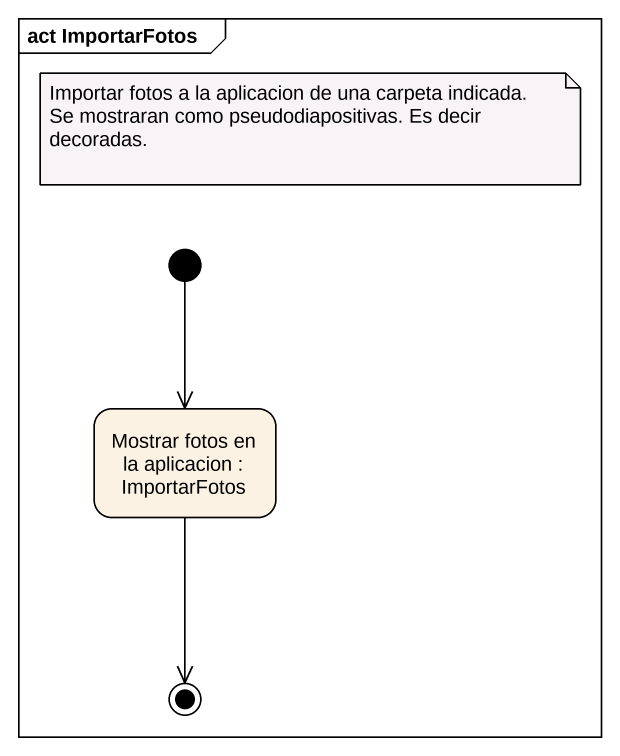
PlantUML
@startuml
mainframe act ImportarFotos
hide empty description
state "Mostrar fotos en la aplicacion : ImportarFotos" as Mostrar_fotos_en_la
[*] --> Mostrar_fotos_en_la
Mostrar_fotos_en_la --> [*]
note as N1
  Importar fotos a la aplicacion de una carpeta indicada.
  Se mostraran como pseudodiapositivas. Es decir decoradas.
end note
@enduml
